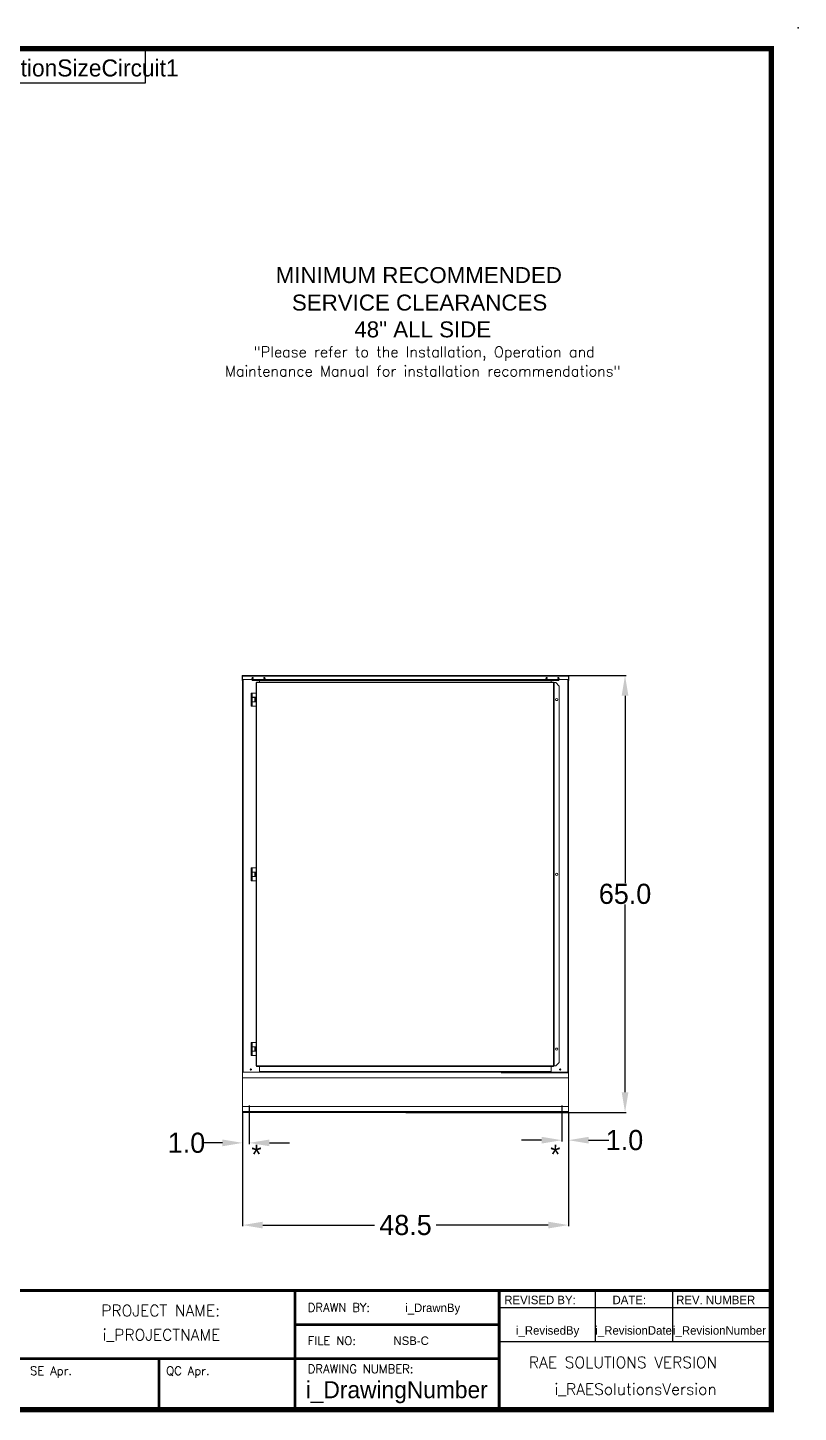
# Model space of a CAD drawing. Header units: inches. Extents: x 1908 to 2241, y -260 to -49.
# Drawn here: x 2126.8 to 2241.5, y -255.2 to -49.2 of the extents above; entities that cross this region are included whole.
import ezdxf
from ezdxf.enums import TextEntityAlignment as Align

# ---------------------------------------------------------------- set-up
doc = ezdxf.new("R2010")
doc.units = ezdxf.units.IN
doc.header["$MEASUREMENT"] = 0
doc.header["$PDSIZE"] = -1
doc.layers.add('C1RC', color=7, linetype='Continuous')
doc.styles.add('dimentions', font='arial.ttf')
doc.styles.add('SIMPLEX', font='SIMPLEX')
doc.dimstyles.get("Standard").update_dxf_attribs({"dimtxt": 3, "dimasz": 3, "dimexe": 0.18, "dimexo": 0.0625, "dimgap": 0.09, "dimtad": 0, "dimtih": 1, "dimtoh": 1, "dimdec": 1, "dimzin": 0, "dimdsep": 46, "dimtxsty": 'Standard', "dimcen": 0.09, "dimadec": 0, "dimazin": 0, "dimtfac": 1, "dimtdec": 1, "dimtofl": 0, "dimtmove": 0, "dimatfit": 3, "dimfxl": 1, "dimtolj": 1, "dimtzin": 0, "dimarcsym": 0})

# ---------------------------------------------------------------- blocks, each defined once
blk = doc.blocks.new('*D6')
at = {"color": 0, "lineweight": -2}
for p, q in [((2158.78, -210.65), (2158.78, -227.54)), ((2207.28, -210.65), (2207.28, -227.54)), ((2161.78, -227.36), (2178.44, -227.36)), ((2204.28, -227.36), (2187.62, -227.36))]:
    blk.add_line(p, q, dxfattribs=at)
at = {"color": 0}
for points in [[(2161.78, -226.86), (2161.78, -227.86), (2158.78, -227.36)], [(2204.28, -226.86), (2204.28, -227.86), (2207.28, -227.36)]]:
    blk.add_solid(points, dxfattribs=at)
at = {"layer": 'Defpoints', "color": 0}
for p in [(2158.78, -210.59), (2207.28, -210.59), (2158.78, -227.36)]:
    blk.add_point(p, dxfattribs=at)
at = {"color": 0, "insert": (2183.03, -227.36), "char_height": 3, "attachment_point": 5}
blk.add_mtext('\\A1;48.5', dxfattribs=at)
blk = doc.blocks.new('*D7')
at = {"color": 0, "lineweight": -2}
for p, q in [((2207.34, -145.59), (2215.88, -145.59)), ((2215.7, -148.59), (2215.7, -176.5)), ((2215.7, -207.59), (2215.7, -179.68)), ((2183.09, -210.59), (2215.88, -210.59))]:
    blk.add_line(p, q, dxfattribs=at)
at = {"color": 0}
for points in [[(2215.2, -148.59), (2216.2, -148.59), (2215.7, -145.59)], [(2215.2, -207.59), (2216.2, -207.59), (2215.7, -210.59)]]:
    blk.add_solid(points, dxfattribs=at)
at = {"layer": 'Defpoints', "color": 0}
for p in [(2207.28, -145.59), (2215.7, -145.59), (2183.03, -210.59)]:
    blk.add_point(p, dxfattribs=at)
at = {"color": 0, "insert": (2215.7, -178.09), "char_height": 3, "attachment_point": 5}
blk.add_mtext('\\A1;65.0', dxfattribs=at)
blk = doc.blocks.new('*D9')
at = {"color": 0, "lineweight": -2}
for p, q in [((2206.28, -211.65), (2206.28, -214.91)), ((2207.28, -210.55), (2207.28, -214.91)), ((2203.28, -214.73), (2200.28, -214.73)), ((2210.28, -214.73), (2213.28, -214.73))]:
    blk.add_line(p, q, dxfattribs=at)
at = {"color": 0}
for points in [[(2203.28, -214.23), (2203.28, -215.23), (2206.28, -214.73)], [(2210.28, -214.23), (2210.28, -215.23), (2207.28, -214.73)]]:
    blk.add_solid(points, dxfattribs=at)
at = {"layer": 'Defpoints', "color": 0}
for p in [(2206.28, -211.59), (2207.28, -210.48), (2207.28, -214.73)]:
    blk.add_point(p, dxfattribs=at)
at = {"color": 0, "insert": (2215.62, -214.73), "char_height": 3, "attachment_point": 5}
blk.add_mtext('\\A1;1.0', dxfattribs=at)
blk = doc.blocks.new('*D10')
at = {"color": 0, "lineweight": -2}
for p, q in [((2158.78, -210.71), (2158.78, -215.31)), ((2159.78, -211.65), (2159.78, -215.31)), ((2155.78, -215.13), (2152.78, -215.13)), ((2162.78, -215.13), (2165.78, -215.13))]:
    blk.add_line(p, q, dxfattribs=at)
at = {"color": 0}
for points in [[(2155.78, -214.63), (2155.78, -215.63), (2158.78, -215.13)], [(2162.78, -214.63), (2162.78, -215.63), (2159.78, -215.13)]]:
    blk.add_solid(points, dxfattribs=at)
at = {"layer": 'Defpoints', "color": 0}
for p in [(2158.78, -210.65), (2159.78, -211.59), (2158.78, -215.13)]:
    blk.add_point(p, dxfattribs=at)
at = {"color": 0, "insert": (2150.44, -215.13), "char_height": 3, "attachment_point": 5}
blk.add_mtext('\\A1;1.0', dxfattribs=at)

msp = doc.modelspace()

# ---------------------------------------------------------------- linework, layer by layer
at = {"color": 0, "lineweight": 25}
for p, q in [((2237.47, -254.81), (2237.47, -52.31)), ((2095.72, -237.09), (2196.97, -237.09)), ((2166.59, -237.09), (2166.59, -247.22)), ((2196.97, -237.09), (2196.97, -254.81)), ((2196.97, -237.09), (2237.47, -237.09)), ((2196.97, -237.09), (2196.97, -239.63)), ((2211.26, -237.09), (2211.26, -244.69)), ((2222.77, -237.09), (2222.77, -244.69)), ((2196.97, -239.63), (2237.47, -239.63)), ((2166.59, -242.16), (2196.97, -242.16)), ((2166.59, -247.22), (2166.59, -242.16)), ((2196.97, -244.69), (2237.47, -244.69)), ((2196.97, -247.22), (2095.72, -247.22)), ((2146.34, -247.22), (2146.34, -254.81)), ((2166.59, -247.22), (2166.59, -254.81))]:
    msp.add_line(p, q, dxfattribs=at)
at = {"color": 0, "linetype": 'Continuous', "lineweight": 15}
for p, q in [((2158.78, -145.66), (2158.71, -145.66)), ((2158.71, -146.34), (2158.71, -145.66)), ((2158.78, -145.59), (2207.28, -145.59)), ((2158.78, -145.66), (2158.78, -145.59)), ((2158.78, -145.66), (2207.28, -145.66)), ((2158.78, -146.2), (2158.78, -145.66)), ((2158.78, -146.34), (2158.78, -145.66)), ((2158.78, -146.2), (2160.22, -146.2)), ((2158.78, -146.2), (2158.78, -204.59)), ((2158.86, -204.59), (2158.86, -146.2)), ((2205.84, -146.2), (2160.22, -146.2)), ((2160.22, -146.24), (2160.22, -146.2)), ((2160.22, -146.2), (2205.84, -146.2)), ((2160.22, -146.2), (2160.22, -146.2)), ((2160.22, -146.24), (2160.47, -146.25)), ((2160.22, -146.24), (2160.22, -146.32)), ((2205.59, -146.25), (2160.47, -146.25)), ((2160.47, -146.25), (2160.47, -146.33)), ((2205.59, -146.25), (2205.84, -146.24)), ((2205.59, -146.25), (2205.59, -146.33)), ((2205.84, -146.2), (2205.84, -146.24)), ((2205.84, -146.2), (2205.84, -146.2)), ((2205.84, -146.2), (2207.28, -146.2)), ((2205.84, -146.24), (2205.84, -146.32)), ((2207.21, -146.2), (2207.21, -204.59)), ((2207.28, -145.66), (2207.28, -145.59)), ((2207.28, -146.2), (2207.28, -145.66)), ((2207.28, -145.66), (2207.36, -145.66)), ((2207.28, -145.66), (2207.28, -146.34)), ((2207.28, -146.2), (2207.28, -204.59)), ((2207.36, -145.66), (2207.36, -146.34)), ((2158.71, -146.34), (2158.78, -146.34)), ((2160.08, -148.83), (2160.08, -148.2)), ((2160.08, -148.2), (2160.21, -148.2)), ((2160.21, -148.2), (2160.21, -148.83)), ((2160.21, -148.2), (2160.81, -148.2)), ((2160.22, -146.32), (2160.47, -146.33)), ((2205.59, -146.33), (2160.47, -146.33)), ((2160.81, -146.65), (2160.81, -203.68)), ((2160.81, -146.65), (2160.88, -146.65)), ((2160.88, -146.65), (2160.88, -146.57)), ((2160.88, -146.57), (2205.07, -146.57)), ((2160.88, -146.65), (2160.88, -203.68)), ((2160.88, -146.65), (2205.07, -146.65)), ((2161.33, -146.57), (2161.33, -146.33)), ((2204.73, -146.33), (2204.73, -146.57)), ((2205.07, -146.57), (2205.07, -146.65)), ((2205.07, -146.65), (2205.07, -203.68)), ((2205.07, -146.65), (2205.14, -146.65)), ((2205.14, -146.65), (2205.14, -203.68)), ((2205.15, -146.65), (2205.14, -146.65)), ((2205.15, -203.68), (2205.15, -146.65)), ((2205.38, -146.65), (2205.15, -146.65)), ((2205.38, -146.65), (2205.88, -147.15)), ((2205.59, -146.33), (2205.84, -146.32)), ((2205.88, -203.18), (2205.88, -147.15)), ((2207.36, -146.34), (2207.28, -146.34)), ((2160.21, -148.83), (2160.08, -148.83)), ((2160.08, -149.48), (2160.08, -148.85)), ((2160.08, -148.85), (2160.21, -148.85)), ((2160.21, -149.48), (2160.08, -149.48)), ((2160.08, -150.13), (2160.08, -149.5)), ((2160.08, -149.5), (2160.21, -149.5)), ((2160.21, -150.13), (2160.08, -150.13)), ((2160.21, -148.83), (2160.81, -148.83)), ((2160.21, -148.85), (2160.21, -149.48)), ((2160.21, -148.85), (2160.59, -148.85)), ((2160.59, -149.48), (2160.21, -149.48)), ((2160.21, -149.5), (2160.21, -150.13)), ((2160.21, -149.5), (2160.81, -149.5)), ((2160.21, -150.13), (2160.81, -150.13)), ((2160.24, -148.83), (2160.24, -148.85)), ((2160.24, -149.48), (2160.24, -149.5)), ((2160.55, -148.85), (2160.55, -148.83)), ((2160.55, -149.5), (2160.55, -149.48)), ((2160.59, -149.48), (2160.59, -148.85)), ((2160.59, -148.85), (2160.71, -148.85)), ((2160.71, -149.48), (2160.59, -149.48)), ((2160.71, -148.85), (2160.71, -149.48)), ((2160.08, -174.83), (2160.08, -174.2)), ((2160.08, -174.2), (2160.21, -174.2)), ((2160.21, -174.83), (2160.08, -174.83)), ((2160.08, -175.48), (2160.08, -174.85)), ((2160.08, -174.85), (2160.21, -174.85)), ((2160.21, -174.2), (2160.21, -174.83)), ((2160.21, -174.2), (2160.81, -174.2)), ((2160.21, -174.83), (2160.81, -174.83)), ((2160.21, -174.85), (2160.21, -175.48)), ((2160.21, -174.85), (2160.59, -174.85)), ((2160.24, -174.83), (2160.24, -174.85)), ((2160.55, -174.85), (2160.55, -174.83)), ((2160.59, -175.48), (2160.59, -174.85)), ((2160.59, -174.85), (2160.71, -174.85)), ((2160.71, -174.85), (2160.71, -175.48)), ((2160.21, -175.48), (2160.08, -175.48)), ((2160.08, -176.13), (2160.08, -175.5)), ((2160.08, -175.5), (2160.21, -175.5)), ((2160.21, -176.13), (2160.08, -176.13)), ((2160.59, -175.48), (2160.21, -175.48)), ((2160.21, -175.5), (2160.21, -176.13)), ((2160.21, -175.5), (2160.81, -175.5)), ((2160.21, -176.13), (2160.81, -176.13)), ((2160.24, -175.48), (2160.24, -175.5)), ((2160.55, -175.5), (2160.55, -175.48)), ((2160.71, -175.48), (2160.59, -175.48)), ((2160.08, -200.83), (2160.08, -200.2)), ((2160.08, -200.2), (2160.21, -200.2)), ((2160.21, -200.83), (2160.08, -200.83)), ((2160.08, -201.48), (2160.08, -200.85)), ((2160.08, -200.85), (2160.21, -200.85)), ((2160.21, -201.48), (2160.08, -201.48)), ((2160.08, -202.13), (2160.08, -201.5)), ((2160.08, -201.5), (2160.21, -201.5)), ((2160.21, -200.2), (2160.21, -200.83)), ((2160.21, -200.2), (2160.81, -200.2)), ((2160.21, -200.83), (2160.81, -200.83)), ((2160.21, -200.85), (2160.21, -201.48)), ((2160.21, -200.85), (2160.59, -200.85)), ((2160.59, -201.48), (2160.21, -201.48)), ((2160.21, -201.5), (2160.21, -202.13)), ((2160.21, -201.5), (2160.81, -201.5)), ((2160.24, -200.83), (2160.24, -200.85)), ((2160.24, -201.48), (2160.24, -201.5)), ((2160.55, -200.85), (2160.55, -200.83)), ((2160.55, -201.5), (2160.55, -201.48)), ((2160.59, -201.48), (2160.59, -200.85)), ((2160.59, -200.85), (2160.71, -200.85)), ((2160.71, -201.48), (2160.59, -201.48)), ((2160.71, -200.85), (2160.71, -201.48)), ((2160.21, -202.13), (2160.08, -202.13)), ((2160.21, -202.13), (2160.81, -202.13)), ((2160.81, -203.68), (2160.88, -203.68)), ((2160.88, -203.68), (2205.07, -203.68)), ((2160.88, -203.76), (2160.88, -203.68)), ((2205.07, -203.76), (2160.88, -203.76)), ((2161.33, -204.59), (2161.33, -203.76)), ((2204.73, -203.76), (2204.73, -204.59)), ((2205.07, -203.68), (2205.14, -203.68)), ((2205.07, -203.68), (2205.07, -203.76)), ((2205.14, -203.68), (2205.15, -203.68)), ((2205.15, -203.68), (2205.38, -203.68)), ((2205.88, -203.18), (2205.38, -203.68)), ((2158.78, -204.59), (2158.86, -204.59)), ((2158.78, -204.59), (2158.78, -204.69)), ((2158.78, -204.69), (2158.78, -205.46)), ((2158.78, -205.46), (2207.28, -205.46)), ((2158.78, -209.71), (2158.78, -205.46)), ((2158.86, -204.59), (2161.33, -204.59)), ((2161.33, -204.51), (2204.73, -204.51)), ((2161.33, -204.59), (2204.73, -204.59)), ((2197.28, -204.69), (2207.28, -204.69)), ((2204.73, -204.59), (2207.21, -204.59)), ((2207.21, -204.59), (2207.28, -204.59)), ((2207.28, -204.59), (2207.28, -204.69)), ((2207.28, -204.69), (2207.28, -205.46)), ((2207.28, -209.71), (2207.28, -205.46)), ((2158.78, -209.71), (2207.28, -209.71)), ((2158.78, -209.71), (2158.78, -210.48)), ((2207.28, -209.71), (2207.28, -210.48)), ((2158.78, -210.48), (2158.78, -210.59)), ((2158.78, -210.48), (2207.28, -210.48)), ((2158.78, -210.59), (2207.28, -210.59)), ((2207.28, -210.48), (2207.28, -210.59))]:
    msp.add_line(p, q, dxfattribs=at)
at = {"color": 0}
for p, q in [((2159.78, -209.59), (2159.78, -211.59)), ((2206.28, -209.59), (2206.28, -211.59)), ((2207.28, -210.59), (2206.28, -210.59))]:
    msp.add_line(p, q, dxfattribs=at)
at = {"color": 0, "lineweight": 25}
for points, const_width in [([(1913.47, -254.81), (2237.47, -254.81), (2237.47, -52.31), (1913.47, -52.31), (1913.47, -254.81)], 0.81), ([(2237.47, -237.09), (1994.47, -237.09), (1994.47, -254.81)], 0.405), ([(2166.59, -237.09), (2166.59, -254.81)], 0.405), ([(2196.97, -254.81), (2196.97, -237.09), (2237.47, -237.09)], 0.405), ([(2196.97, -242.16), (2166.59, -242.16), (2166.59, -254.81)], 0.405), ([(2196.97, -247.22), (2095.72, -247.22)], 0.405), ([(2146.34, -247.22), (2146.34, -254.81)], 0.405)]:
    msp.add_lwpolyline(points, dxfattribs=dict(at, const_width=const_width))
at = {"color": 0, "linetype": 'Continuous', "lineweight": 15}
for centre, radius in [((2160.28, -145.96), 0.0995), ((2162.03, -145.96), 0.0995), ((2204.03, -145.96), 0.0995), ((2205.78, -145.96), 0.0995), ((2205.52, -149.17), 0.156), ((2205.52, -175.17), 0.156), ((2205.52, -201.17), 0.156), ((2160.03, -204.21), 0.0995), ((2206.03, -204.21), 0.0995)]:
    msp.add_circle(centre, radius, dxfattribs=at)
for centre, radius, start, end in [((2158.78, -145.66), 0.0757, 90, 180), ((2158.78, -145.66), 0.001, 90, 180), ((2207.28, -145.66), 0.0757, 0, 90), ((2207.28, -145.66), 0.001, 0, 90)]:
    msp.add_arc(centre, radius, start, end, dxfattribs=at)
at = {"color": 0, "lineweight": 25}
for p in [(2241.48, -49.19), (2196.97, -254.81)]:
    msp.add_point(p, dxfattribs=at)
at = {"layer": 'C1RC', "color": 0, "lineweight": 25}
for p, q in [((2144.34, -57.38), (2144.34, -52.47)), ((2078.61, -57.38), (2144.34, -57.38))]:
    msp.add_line(p, q, dxfattribs=at)

# ---------------------------------------------------------------- texts
at = {"color": 0, "lineweight": 25}
for s, height, style, p in [('MINIMUM RECOMMENDED', 2.376, 'dimentions', (2163.72, -87.19)), ('SERVICE CLEARANCES', 2.376, 'dimentions', (2166.13, -91.28)), ('48" ALL SIDE ', 2.376, 'dimentions', (2175.42, -95.27)), ('DRAWN BY:', 1.266, 'SIMPLEX', (2168.49, -240.26)), ('FILE NO:', 1.266, 'SIMPLEX', (2168.49, -245.2)), ('RAE SOLUTIONS VERSION', 1.6807, 'SIMPLEX', (2201.4, -248.63)), ('SE Apr.', 1.266, 'SIMPLEX', (2127.17, -249.67)), ('QC Apr.', 1.266, 'SIMPLEX', (2147.42, -249.67)), ('DRAWING NUMBER:', 1.2656, 'SIMPLEX', (2168.49, -249.39))]:
    msp.add_text(s, height=height, dxfattribs=dict(at, style=style)).set_placement(p)
at = {"color": 0, "lineweight": 25, "style": 'SIMPLEX'}
for s, height, p in [('"Please refer to the Installation, Operation and', 1.5777, (2185.81, -98.22)), ('Maintenance Manual for installation recommendations"', 1.5777, (2185.62, -101.08)), ('PROJECT NAME:', 1.6807, (2146.6, -240.93)), ('i_PROJECTNAME', 1.6807, (2146.72, -244.53)), ('i_RAESolutionsVersion', 1.6807, (2217.26, -252.62))]:
    msp.add_text(s, height=height, dxfattribs=at).set_placement(p, align=Align.CENTER)
at = {"color": 0, "text_generation_flag": 2}
msp.add_text('*', height=2.89, dxfattribs=at).set_placement((2161.61, -218.28))
at = {"color": 0}
msp.add_text('*', height=2.89, dxfattribs=at).set_placement((2204.58, -218.28))
at = {"color": 0, "lineweight": 25}
for s, height, p in [('i_DrawnBy', 1.266, (2187.08, -240.3)), ('i_RevisedBy', 1.2656, (2204.18, -243.67)), ('i_RevisionDate', 1.2656, (2216.98, -243.67)), ('i_RevisionNumber', 1.2656, (2229.76, -243.67)), ('NSB-C', 1.266, (2183.87, -245.2)), ('i_DrawingNumber', 2.5312, (2181.73, -253.12))]:
    msp.add_text(s, height=height, dxfattribs=at).set_placement(p, align=Align.CENTER)
for s, height, p in [('REVISED BY:', 1.2656, (2197.73, -239.13)), ('DATE:', 1.266, (2213.84, -239.13)), ('REV. NUMBER', 1.2656, (2223.31, -239.13))]:
    msp.add_text(s, height=height, dxfattribs=at).set_placement(p)
at = {"layer": 'C1RC', "color": 0, "lineweight": 25}
msp.add_text('i_SuctionSizeCircuit1', height=2.5312, dxfattribs=at).set_placement((2133.28, -56.45), align=Align.CENTER)

# ---------------------------------------------------------------- dimensions: what is measured, and where the dimension line sits
at = {"color": 0}
dim = msp.add_linear_dim(base=(2215.7, -145.59), p1=(2183.03, -210.59), p2=(2207.28, -145.59), angle=90, dimstyle='Standard', override={"dimrnd": 0}, dxfattribs=at)
dim.commit()
dim.dimension.update_dxf_attribs({"geometry": '*D7', "text_midpoint": (2215.7, -178.09)})
for base, p1, p2, picture, middle in [((2158.78, -215.13), (2159.78, -211.59), (2158.78, -210.65), '*D10', (2150.44, -215.13)), ((2158.78, -227.36), (2207.28, -210.59), (2158.78, -210.59), '*D6', (2183.03, -227.36)), ((2207.28, -214.73), (2206.28, -211.59), (2207.28, -210.48), '*D9', (2215.62, -214.73))]:
    dim = msp.add_linear_dim(base=base, p1=p1, p2=p2, angle=180, dimstyle='Standard', dxfattribs=at)
    dim.commit()
    dim.dimension.update_dxf_attribs({"geometry": picture, "text_midpoint": middle})

doc.saveas('drawing.dxf')
